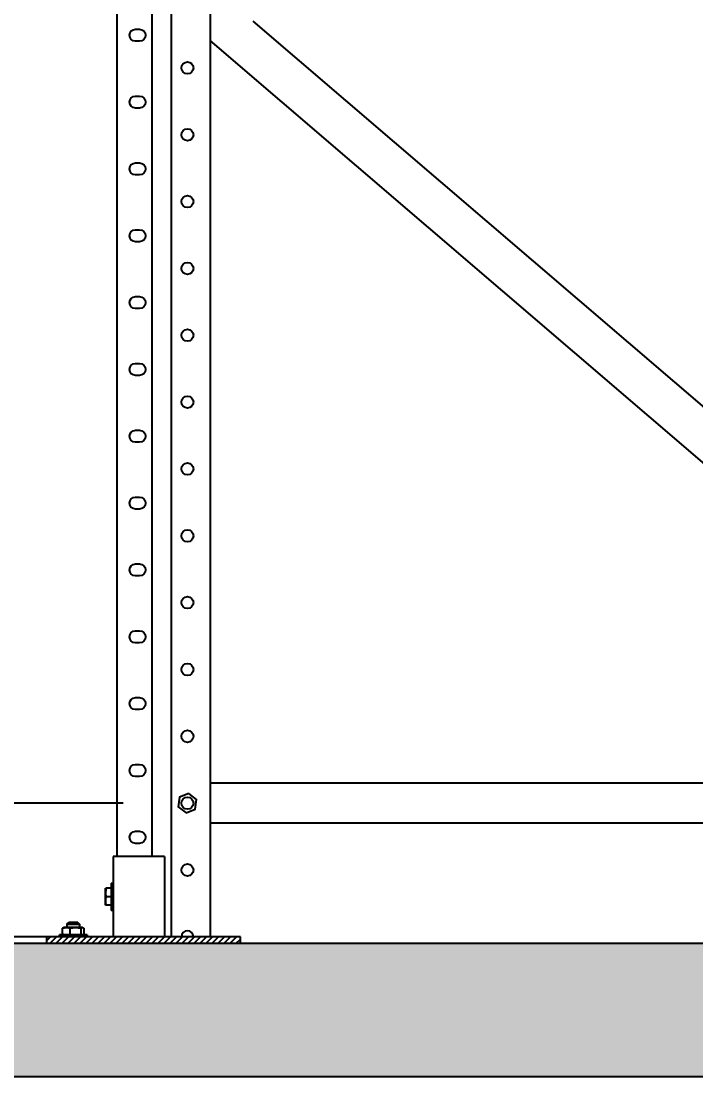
# Model space of a CAD drawing. Header units: millimetres. Extents: x 2596 to 53213, y 1175 to 12446.
# Drawn here: x 29982 to 30487, y 1652 to 2441 of the extents above; entities that cross this region are included whole.
import ezdxf

# ---------------------------------------------------------------- set-up
doc = ezdxf.new("R2010")
doc.units = ezdxf.units.MM
doc.linetypes.add('LIN0', pattern=[0])
doc.layers.add('MONTANTE', color=170, linetype='LIN0', lineweight=25)
doc.styles.add('DIM', font='dim.shx')
doc.dimstyles.new('200 - Planta Baixal', dxfattribs={"dimscale": 1.2, "dimtxt": 200, "dimasz": 50, "dimexe": 1.25, "dimexo": 40, "dimgap": 20, "dimtad": 1, "dimdec": 0, "dimzin": 9, "dimdsep": 46, "dimtxsty": 'DIM', "dimblk": 'OBLIQUE', "dimcen": 2.5, "dimclrd": 256, "dimclre": 256, "dimclrt": 256, "dimadec": 0, "dimazin": 0, "dimtfac": 1, "dimtdec": 0, "dimtmove": 0, "dimatfit": 0, "dimldrblk": 'OBLIQUE', "dimfxl": 0.04, "dimtolj": 1, "dimtzin": 1, "dimarcsym": 0})

# ---------------------------------------------------------------- blocks, each defined once
blk = doc.blocks.new('*U10')
h = blk.add_hatch()
h.set_pattern_fill('AR-CONC', color=256, scale=0.5)
h.set_pattern_definition([(50, (12419.49, 0), (91.09233, -7.96954), [9.525, -104.775]), (355, (12419.49, 0), (-17.6217, 95.52842), [7.62, -83.8203]), (100.45144, (12427.08, -0.66), (73.47062, 87.55888), [8.095, -89.04512]), (46.1842, (12419.49, 25.4), (135.53952, -21.02116), [14.2875, -157.1625]), (96.63556, (12430.79, 23.65), (118.70207, 123.71306), [12.1425, -133.5678]), (351.18415, (12419.49, 25.4), (118.70207, 123.71306), [11.43, -125.72987]), (21, (12432.19, 19.05), (75.8072, -51.1326), [9.525, -104.775]), (326, (12432.19, 19.05), (30.90101, 92.09398), [7.62, -83.82]), (71.45144, (12438.51, 14.79), (106.7082, 40.96138), [8.095, -89.04497]), (37.5, (12419.49, 0), (1.544302, 42.27752), [0, -82.804, 0, -85.09, 0, -84.1375]), (7.5, (12419.49, 0), (33.40983, 50.09029), [0, -48.514, 0, -80.899, 0, -32.0675]), (327.5, (12391.17, 0), (67.795298, -2.864372), [0, -31.75, 0, -99.06, 0, -131.445]), (317.5, (12378.47, 0), (74.06459, 12.71325), [0, -41.275, 0, -65.786, 0, -93.345])])
h.paths.add_polyline_path([(0, 100), (0, 85.43), (50, 60.43), (-50, 39.57), (0, 14.57), (0, 0), (50516.88, 0), (50516.88, 14.57), (50466.88, 39.57), (50566.88, 60.43), (50516.88, 85.43), (50516.88, 100)])
blk.add_lwpolyline([(0, 14.57), (-50, 39.57), (50, 60.43), (0, 85.43), (0, 100), (50516.88, 100), (50516.88, 85.43), (50566.88, 60.43), (50466.88, 39.57), (50516.88, 14.57), (50516.88, 0), (0, 0)], close=True)
blk = doc.blocks.new('_Oblique')
at = {"color": 0, "linetype": 'ByBlock', "lineweight": -2}
blk.add_line((-0.5, -0.5), (0.5, 0.5), dxfattribs=at)
blk = doc.blocks.new('*D40')
at = {"lineweight": -2, "transparency": 16777216}
for p, q in [((30005.8, 10556.31), (28770.15, 10556.31)), ((28771.65, 1756.31), (28771.65, 10556.31)), ((30003.15, 1756.31), (28770.15, 1756.31))]:
    blk.add_line(p, q, dxfattribs=at)
at = {"layer": 'Defpoints', "color": 0, "transparency": 16777216}
for p in [(28771.65, 10556.31), (30053.8, 10556.31), (30051.15, 1756.31)]:
    blk.add_point(p, dxfattribs=at)
at = {"lineweight": -2, "transparency": 16777216, "xscale": 60, "yscale": 60, "zscale": 60}
for p, rotation in [((28771.65, 10556.31), 90), ((28771.65, 1756.31), 270)]:
    blk.add_blockref('_Oblique', p, dxfattribs=dict(at, rotation=rotation))
at = {"transparency": 16777216, "insert": (28627.65, 6156.31), "char_height": 240, "attachment_point": 5, "rotation": 90, "style": 'DIM'}
blk.add_mtext('\\A1;B', dxfattribs=at)
blk = doc.blocks.new('*U5')
at = {"layer": 'MONTANTE'}
h = blk.add_hatch(dxfattribs=at)
h.set_pattern_fill('ANSI31', color=256, angle=180)
h.set_pattern_definition([(45, (-29057.845, 38711.156), (-2.24506403, 2.24506403), [])])
h.paths.add_polyline_path([(-925.3, 4.75), (-780.3, 4.75), (-780.3, 0), (-925.3, 0)])
for p, q in [((-872.65, 8804.75), (-872.65, 64.75)), ((-846.46, 8804.75), (-846.46, 64.75)), ((-832.15, 8804.75), (-832.15, 4.75)), ((-802.9, 8804.75), (-802.9, 4.75)), ((-122.4, 134.21), (-770.61, 689.75)), ((-154.69, 119.75), (-802.9, 675.29)), ((-122.4, 119.75), (-802.9, 119.75)), ((-122.4, 89.75), (-802.9, 89.75)), ((-875.3, 64.75), (-875.3, 4.75)), ((-836.95, 64.75), (-875.3, 64.75)), ((-836.95, 64.75), (-836.95, 4.75)), ((-880.7, 41.1), (-881.27, 37.92)), ((-881.27, 28.4), (-881.27, 41.1)), ((-876.89, 41.1), (-880.7, 41.1)), ((-876.89, 45), (-875.3, 45)), ((-876.89, 45), (-876.89, 24.5)), ((-876.89, 34.75), (-880.7, 34.75)), ((-880.7, 28.4), (-881.27, 28.4)), ((-876.89, 28.4), (-880.7, 28.4)), ((-875.3, 24.5), (-876.89, 24.5)), ((-913.29, 11.35), (-910.41, 11.86)), ((-912.18, 11.86), (-913.29, 11.35)), ((-913.29, 6.79), (-913.29, 11.35)), ((-898.42, 11.86), (-912.18, 11.86)), ((-910.41, 11.86), (-907.53, 11.35)), ((-910.06, 14.26), (-908.65, 15.37)), ((-910.06, 14.26), (-900.54, 14.26)), ((-910.06, 14.26), (-910.06, 11.86)), ((-901.95, 15.37), (-908.65, 15.37)), ((-907.53, 11.35), (-903.54, 11.86)), ((-907.53, 6.79), (-907.53, 11.35)), ((-903.54, 11.86), (-899.54, 11.35)), ((-901.95, 15.37), (-900.54, 14.26)), ((-900.54, 14.26), (-900.54, 11.86)), ((-899.54, 11.35), (-898.42, 11.86)), ((-899.54, 11.35), (-899.54, 6.79)), ((-898.42, 11.86), (-897.31, 11.35)), ((-897.31, 11.35), (-897.31, 6.79)), ((-925.3, 4.75), (-925.3, 0)), ((-925.3, 4.75), (-925.3, 0)), ((-925.3, 4.75), (-925.3, 0)), ((-925.3, 4.75), (-925.3, 0)), ((-925.3, 4.75), (-925.3, 0)), ((-925.3, 4.75), (-925.3, 0)), ((-925.3, 4.75), (-925.3, 0)), ((-925.3, 4.75), (-925.3, 0)), ((-925.3, 4.75), (-925.3, 0)), ((-925.3, 4.75), (-925.3, 0)), ((-925.3, 4.75), (-925.3, 0)), ((-925.3, 4.75), (-925.3, 0)), ((-925.3, 4.75), (-925.3, 0)), ((-925.3, 4.75), (-925.3, 0)), ((-925.3, 4.75), (-925.3, 0)), ((-925.3, 4.75), (-925.3, 0)), ((-925.3, 4.75), (-925.3, 0)), ((-925.3, 4.75), (-925.3, 0)), ((-925.3, 4.75), (-925.3, 0)), ((-925.3, 4.75), (-925.3, 0)), ((-925.3, 4.75), (-925.3, 0)), ((-925.3, 4.75), (-925.3, 0)), ((-925.3, 4.75), (-925.3, 0)), ((-925.3, 4.75), (-925.3, 0)), ((-925.3, 4.75), (-925.3, 0)), ((-925.3, 4.75), (-925.3, 0)), ((-925.3, 4.75), (-925.3, 0)), ((-925.3, 4.75), (-925.3, 0)), ((-925.3, 4.75), (-925.3, 0)), ((-925.3, 4.75), (-925.3, 0)), ((-925.3, 4.75), (-925.3, 0)), ((-925.3, 4.75), (-925.3, 0)), ((-925.3, 4.75), (-925.3, 0)), ((-925.3, 4.75), (-925.3, 0)), ((-925.3, 4.75), (-925.3, 0)), ((-925.3, 4.75), (-925.3, 0)), ((-925.3, 4.75), (-925.3, 0)), ((-925.3, 4.75), (-925.3, 0)), ((-925.3, 4.75), (-925.3, 0)), ((-925.3, 4.75), (-925.3, 0)), ((-925.3, 4.75), (-925.3, 0)), ((-925.3, 4.75), (-925.3, 0)), ((-925.3, 4.75), (-925.3, 0)), ((-925.3, 4.75), (-925.3, 0)), ((-925.3, 4.75), (-925.3, 0)), ((-925.3, 4.75), (-925.3, 0)), ((-925.3, 4.75), (-925.3, 0)), ((-925.3, 4.75), (-925.3, 0)), ((-925.3, 4.75), (-925.3, 0)), ((-925.3, 4.75), (-925.3, 0)), ((-925.3, 4.75), (-925.3, 0)), ((-925.3, 4.75), (-925.3, 0)), ((-925.3, 4.75), (-925.3, 0)), ((-925.3, 4.75), (-925.3, 0)), ((-925.3, 4.75), (-925.3, 0)), ((-925.3, 4.75), (-925.3, 0)), ((-925.3, 4.75), (-925.3, 0)), ((-925.3, 4.75), (-925.3, 0)), ((-925.3, 4.75), (-925.3, 0)), ((-925.3, 4.75), (-925.3, 0)), ((-925.3, 4.75), (-925.3, 0)), ((-925.3, 4.75), (-925.3, 0)), ((-925.3, 4.75), (-925.3, 0)), ((-925.3, 4.75), (-925.3, 0)), ((-925.3, 4.75), (-925.3, 0)), ((-925.3, 4.75), (-925.3, 0)), ((-925.3, 4.75), (-925.3, 0)), ((-925.3, 4.75), (-925.3, 0)), ((-925.3, 4.75), (-925.3, 0)), ((-925.3, 4.75), (-925.3, 0)), ((-925.3, 4.75), (-925.3, 0)), ((-925.3, 4.75), (-925.3, 0)), ((-925.3, 4.75), (-925.3, 0)), ((-925.3, 4.75), (-925.3, 0)), ((-925.3, 4.75), (-925.3, 0)), ((-925.3, 4.75), (-925.3, 0)), ((-925.3, 4.75), (-925.3, 0)), ((-925.3, 4.75), (-925.3, 0)), ((-925.3, 4.75), (-925.3, 0)), ((-925.3, 4.75), (-925.3, 0)), ((-925.3, 4.75), (-925.3, 0)), ((-925.3, 4.75), (-925.3, 0)), ((-925.3, 4.75), (-925.3, 0)), ((-925.3, 4.75), (-925.3, 0)), ((-925.3, 4.75), (-925.3, 0)), ((-925.3, 4.75), (-925.3, 0)), ((-925.3, 4.75), (-925.3, 0)), ((-925.3, 4.75), (-925.3, 0)), ((-925.3, 4.75), (-925.3, 0)), ((-925.3, 4.75), (-925.3, 0)), ((-925.3, 4.75), (-925.3, 0)), ((-925.3, 4.75), (-925.3, 0)), ((-925.3, 4.75), (-925.3, 0)), ((-925.3, 4.75), (-925.3, 0)), ((-925.3, 4.75), (-925.3, 0)), ((-925.3, 4.75), (-925.3, 0)), ((-925.3, 4.75), (-925.3, 0)), ((-925.3, 4.75), (-925.3, 0)), ((-925.3, 4.75), (-925.3, 0)), ((-925.3, 4.75), (-925.3, 0)), ((-925.3, 4.75), (-925.3, 0)), ((-925.3, 4.75), (-925.3, 0)), ((-925.3, 4.75), (-925.3, 0)), ((-925.3, 4.75), (-925.3, 0)), ((-925.3, 4.75), (-925.3, 0)), ((-925.3, 4.75), (-925.3, 0)), ((-925.3, 4.75), (-925.3, 0)), ((-925.3, 4.75), (-925.3, 0)), ((-925.3, 4.75), (-925.3, 0)), ((-925.3, 4.75), (-925.3, 0)), ((-925.3, 4.75), (-925.3, 0)), ((-925.3, 4.75), (-925.3, 0)), ((-925.3, 4.75), (-925.3, 0)), ((-925.3, 4.75), (-925.3, 0)), ((-925.3, 4.75), (-925.3, 0)), ((-925.3, 4.75), (-925.3, 0)), ((-925.3, 4.75), (-925.3, 0)), ((-925.3, 4.75), (-925.3, 0)), ((-925.3, 4.75), (-925.3, 0)), ((-925.3, 4.75), (-925.3, 0)), ((-925.3, 4.75), (-925.3, 0)), ((-925.3, 4.75), (-925.3, 0)), ((-925.3, 4.75), (-925.3, 0)), ((-925.3, 4.75), (-925.3, 0)), ((-925.3, 4.75), (-925.3, 0)), ((-925.3, 4.75), (-925.3, 0)), ((-925.3, 4.75), (-925.3, 0)), ((-925.3, 4.75), (-925.3, 0)), ((-925.3, 4.75), (-925.3, 0)), ((-925.3, 4.75), (-925.3, 0)), ((-925.3, 4.75), (-925.3, 0)), ((-925.3, 4.75), (-925.3, 0)), ((-925.3, 4.75), (-925.3, 0)), ((-925.3, 4.75), (-925.3, 0)), ((-925.3, 4.75), (-925.3, 0)), ((-925.3, 4.75), (-925.3, 0)), ((-925.3, 4.75), (-925.3, 0)), ((-925.3, 4.75), (-925.3, 0)), ((-925.3, 4.75), (-925.3, 0)), ((-925.3, 4.75), (-925.3, 0)), ((-925.3, 4.75), (-925.3, 0)), ((-925.3, 4.75), (-925.3, 0)), ((-925.3, 4.75), (-925.3, 0)), ((-925.3, 4.75), (-925.3, 0)), ((-925.3, 4.75), (-925.3, 0)), ((-925.3, 4.75), (-925.3, 0)), ((-925.3, 4.75), (-925.3, 0)), ((-925.3, 4.75), (-925.3, 0)), ((-925.3, 4.75), (-925.3, 0)), ((-925.3, 4.75), (-925.3, 0)), ((-925.3, 4.75), (-925.3, 0)), ((-925.3, 4.75), (-925.3, 0)), ((-925.3, 4.75), (-925.3, 0)), ((-925.3, 4.75), (-925.3, 0)), ((-925.3, 4.75), (-925.3, 0)), ((-925.3, 4.75), (-925.3, 0)), ((-925.3, 4.75), (-925.3, 0)), ((-925.3, 4.75), (-925.3, 0)), ((-925.3, 4.75), (-925.3, 0)), ((-925.3, 4.75), (-925.3, 0)), ((-925.3, 4.75), (-925.3, 0)), ((-925.3, 4.75), (-925.3, 0)), ((-925.3, 4.75), (-925.3, 0)), ((-925.3, 4.75), (-925.3, 0)), ((-925.3, 4.75), (-925.3, 0)), ((-925.3, 4.75), (-925.3, 0)), ((-925.3, 4.75), (-925.3, 0)), ((-925.3, 4.75), (-925.3, 0)), ((-925.3, 4.75), (-925.3, 0)), ((-925.3, 4.75), (-925.3, 0)), ((-925.3, 4.75), (-925.3, 0)), ((-925.3, 4.75), (-925.3, 0)), ((-925.3, 4.75), (-925.3, 0)), ((-925.3, 4.75), (-925.3, 0)), ((-925.3, 4.75), (-925.3, 0)), ((-925.3, 4.75), (-925.3, 0)), ((-925.3, 4.75), (-925.3, 0)), ((-925.3, 4.75), (-925.3, 0)), ((-925.3, 4.75), (-925.3, 0)), ((-925.3, 4.75), (-925.3, 0)), ((-925.3, 4.75), (-925.3, 0)), ((-925.3, 4.75), (-925.3, 0)), ((-925.3, 4.75), (-925.3, 0)), ((-925.3, 4.75), (-925.3, 0)), ((-925.3, 4.75), (-925.3, 0)), ((-925.3, 4.75), (-925.3, 0)), ((-925.3, 4.75), (-925.3, 0)), ((-925.3, 4.75), (-925.3, 0)), ((-925.3, 4.75), (-925.3, 0)), ((-925.3, 4.75), (-925.3, 0)), ((-925.3, 4.75), (-925.3, 0)), ((-925.3, 4.75), (-925.3, 0)), ((-925.3, 4.75), (-925.3, 0)), ((-925.3, 4.75), (-925.3, 0)), ((-925.3, 4.75), (-925.3, 0)), ((-925.3, 4.75), (-925.3, 0)), ((-925.3, 4.75), (-925.3, 0)), ((-925.3, 4.75), (-925.3, 0)), ((-925.3, 4.75), (-925.3, 0)), ((-925.3, 4.75), (-925.3, 0)), ((-925.3, 4.75), (-925.3, 0)), ((-925.3, 4.75), (-925.3, 0)), ((-925.3, 4.75), (-925.3, 0)), ((-925.3, 4.75), (-925.3, 0)), ((-925.3, 4.75), (-925.3, 0)), ((-925.3, 4.75), (-925.3, 0)), ((-925.3, 4.75), (-925.3, 0)), ((-925.3, 4.75), (-925.3, 0)), ((-925.3, 4.75), (-925.3, 0)), ((-925.3, 4.75), (-925.3, 0)), ((-925.3, 4.75), (-925.3, 0)), ((-925.3, 4.75), (-925.3, 0)), ((-925.3, 4.75), (-925.3, 0)), ((-925.3, 4.75), (-925.3, 0)), ((-925.3, 4.75), (-925.3, 0)), ((-925.3, 4.75), (-925.3, 0)), ((-925.3, 4.75), (-925.3, 0)), ((-925.3, 4.75), (-925.3, 0)), ((-925.3, 4.75), (-925.3, 0)), ((-925.3, 4.75), (-925.3, 0)), ((-925.3, 4.75), (-925.3, 0)), ((-925.3, 4.75), (-925.3, 0)), ((-925.3, 4.75), (-925.3, 0)), ((-925.3, 4.75), (-925.3, 0)), ((-925.3, 4.75), (-925.3, 0)), ((-925.3, 4.75), (-925.3, 0)), ((-925.3, 4.75), (-925.3, 0)), ((-925.3, 4.75), (-925.3, 0)), ((-925.3, 4.75), (-925.3, 0)), ((-925.3, 4.75), (-925.3, 0)), ((-925.3, 4.75), (-925.3, 0)), ((-925.3, 4.75), (-925.3, 0)), ((-925.3, 4.75), (-925.3, 0)), ((-925.3, 4.75), (-925.3, 0)), ((-925.3, 4.75), (-925.3, 0)), ((-925.3, 4.75), (-925.3, 0)), ((-925.3, 4.75), (-925.3, 0)), ((-925.3, 4.75), (-925.3, 0)), ((-925.3, 4.75), (-925.3, 0)), ((-925.3, 4.75), (-925.3, 0)), ((-925.3, 4.75), (-925.3, 0)), ((-925.3, 4.75), (-925.3, 0)), ((-925.3, 4.75), (-925.3, 0)), ((-925.3, 4.75), (-925.3, 0)), ((-925.3, 4.75), (-925.3, 0)), ((-925.3, 4.75), (-925.3, 0)), ((-925.3, 4.75), (-925.3, 0)), ((-925.3, 4.75), (-925.3, 0)), ((-925.3, 4.75), (-925.3, 0)), ((-925.3, 4.75), (-925.3, 0)), ((-925.3, 4.75), (-925.3, 0)), ((-925.3, 4.75), (-925.3, 0)), ((-925.3, 4.75), (-925.3, 0)), ((-925.3, 4.75), (-925.3, 0)), ((-925.3, 4.75), (-925.3, 0)), ((-925.3, 4.75), (-925.3, 0)), ((-925.3, 4.75), (-925.3, 0)), ((-925.3, 4.75), (-925.3, 0)), ((-925.3, 4.75), (-925.3, 0)), ((-925.3, 4.75), (-925.3, 0)), ((-925.3, 4.75), (-925.3, 0)), ((-925.3, 4.75), (-925.3, 0)), ((-925.3, 4.75), (-925.3, 0)), ((-925.3, 4.75), (-925.3, 0)), ((-925.3, 4.75), (-925.3, 0)), ((-925.3, 4.75), (-925.3, 0)), ((-925.3, 4.75), (-925.3, 0)), ((-925.3, 4.75), (-925.3, 0)), ((-925.3, 4.75), (-925.3, 0)), ((-925.3, 4.75), (-925.3, 0)), ((-925.3, 4.75), (-925.3, 0)), ((-925.3, 4.75), (-925.3, 0)), ((-925.3, 4.75), (-925.3, 0)), ((-925.3, 4.75), (-925.3, 0)), ((-925.3, 4.75), (-925.3, 0)), ((-925.3, 4.75), (-925.3, 0)), ((-925.3, 4.75), (-925.3, 0)), ((-925.3, 4.75), (-925.3, 0)), ((-925.3, 4.75), (-925.3, 0)), ((-925.3, 4.75), (-925.3, 0)), ((-925.3, 4.75), (-925.3, 0)), ((-925.3, 4.75), (-925.3, 0)), ((-925.3, 4.75), (-925.3, 0)), ((-925.3, 4.75), (-925.3, 0)), ((-925.3, 4.75), (-925.3, 0)), ((-925.3, 4.75), (-925.3, 0)), ((-925.3, 4.75), (-925.3, 0)), ((-925.3, 4.75), (-925.3, 0)), ((-925.3, 4.75), (-925.3, 0)), ((-925.3, 4.75), (-925.3, 0)), ((-925.3, 4.75), (-925.3, 0)), ((-925.3, 4.75), (-925.3, 0)), ((-925.3, 4.75), (-925.3, 0)), ((-925.3, 4.75), (-925.3, 0)), ((-925.3, 4.75), (-925.3, 0)), ((-925.3, 4.75), (-925.3, 0)), ((-925.3, 4.75), (-925.3, 0)), ((-925.3, 4.75), (-925.3, 0)), ((-925.3, 4.75), (-925.3, 0)), ((-925.3, 4.75), (-925.3, 0)), ((-925.3, 4.75), (-925.3, 0)), ((-925.3, 4.75), (-925.3, 0)), ((-925.3, 4.75), (-925.3, 0)), ((-925.3, 4.75), (-925.3, 0)), ((-925.3, 4.75), (-925.3, 0)), ((-925.3, 4.75), (-925.3, 0)), ((-925.3, 4.75), (-925.3, 0)), ((-925.3, 4.75), (-925.3, 0)), ((-925.3, 4.75), (-925.3, 0)), ((-925.3, 4.75), (-925.3, 0)), ((-925.3, 4.75), (-925.3, 0)), ((-925.3, 4.75), (-925.3, 0)), ((-925.3, 4.75), (-925.3, 0)), ((-925.3, 4.75), (-925.3, 0)), ((-925.3, 4.75), (-925.3, 0)), ((-925.3, 4.75), (-925.3, 0)), ((-925.3, 4.75), (-925.3, 0)), ((-925.3, 4.75), (-925.3, 0)), ((-925.3, 4.75), (-925.3, 0)), ((-925.3, 4.75), (-925.3, 0)), ((-925.3, 4.75), (-925.3, 0)), ((-925.3, 4.75), (-925.3, 0)), ((-925.3, 4.75), (-925.3, 0)), ((-925.3, 4.75), (-925.3, 0)), ((-780.3, 4.75), (-925.3, 4.75)), ((-925.3, 4.75), (-925.3, 0)), ((-925.3, 0), (-780.3, 0)), ((-915.65, 4.75), (-915.65, 6.27)), ((-894.95, 6.27), (-915.65, 6.27)), ((-912.44, 6.27), (-913.29, 6.79)), ((-913.29, 6.79), (-910.41, 6.27)), ((-910.41, 6.27), (-907.53, 6.79)), ((-907.53, 6.79), (-903.54, 6.27)), ((-903.54, 6.27), (-899.54, 6.79)), ((-899.54, 6.79), (-898.42, 6.27)), ((-897.31, 6.79), (-898.16, 6.27)), ((-894.95, 6.27), (-894.95, 4.75)), ((-780.3, 0), (-780.3, 4.75)), ((-780.3, 0), (-780.3, 4.75)), ((-780.3, 0), (-780.3, 4.75)), ((-780.3, 0), (-780.3, 4.75)), ((-780.3, 0), (-780.3, 4.75)), ((-780.3, 0), (-780.3, 4.75)), ((-780.3, 0), (-780.3, 4.75)), ((-780.3, 0), (-780.3, 4.75)), ((-780.3, 0), (-780.3, 4.75)), ((-780.3, 0), (-780.3, 4.75)), ((-780.3, 0), (-780.3, 4.75)), ((-780.3, 0), (-780.3, 4.75)), ((-780.3, 0), (-780.3, 4.75)), ((-780.3, 0), (-780.3, 4.75)), ((-780.3, 0), (-780.3, 4.75)), ((-780.3, 0), (-780.3, 4.75)), ((-780.3, 0), (-780.3, 4.75)), ((-780.3, 0), (-780.3, 4.75)), ((-780.3, 0), (-780.3, 4.75)), ((-780.3, 0), (-780.3, 4.75)), ((-780.3, 0), (-780.3, 4.75)), ((-780.3, 0), (-780.3, 4.75)), ((-780.3, 0), (-780.3, 4.75)), ((-780.3, 0), (-780.3, 4.75)), ((-780.3, 0), (-780.3, 4.75)), ((-780.3, 0), (-780.3, 4.75)), ((-780.3, 0), (-780.3, 4.75)), ((-780.3, 0), (-780.3, 4.75)), ((-780.3, 0), (-780.3, 4.75)), ((-780.3, 0), (-780.3, 4.75)), ((-780.3, 0), (-780.3, 4.75)), ((-780.3, 0), (-780.3, 4.75)), ((-780.3, 0), (-780.3, 4.75)), ((-780.3, 0), (-780.3, 4.75)), ((-780.3, 0), (-780.3, 4.75)), ((-780.3, 0), (-780.3, 4.75)), ((-780.3, 0), (-780.3, 4.75)), ((-780.3, 0), (-780.3, 4.75)), ((-780.3, 0), (-780.3, 4.75)), ((-780.3, 0), (-780.3, 4.75)), ((-780.3, 0), (-780.3, 4.75)), ((-780.3, 0), (-780.3, 4.75)), ((-780.3, 0), (-780.3, 4.75)), ((-780.3, 0), (-780.3, 4.75)), ((-780.3, 0), (-780.3, 4.75)), ((-780.3, 0), (-780.3, 4.75)), ((-780.3, 0), (-780.3, 4.75)), ((-780.3, 0), (-780.3, 4.75)), ((-780.3, 0), (-780.3, 4.75)), ((-780.3, 0), (-780.3, 4.75)), ((-780.3, 0), (-780.3, 4.75)), ((-780.3, 0), (-780.3, 4.75)), ((-780.3, 0), (-780.3, 4.75)), ((-780.3, 0), (-780.3, 4.75)), ((-780.3, 0), (-780.3, 4.75)), ((-780.3, 0), (-780.3, 4.75)), ((-780.3, 0), (-780.3, 4.75)), ((-780.3, 0), (-780.3, 4.75)), ((-780.3, 0), (-780.3, 4.75)), ((-780.3, 0), (-780.3, 4.75)), ((-780.3, 0), (-780.3, 4.75)), ((-780.3, 0), (-780.3, 4.75)), ((-780.3, 0), (-780.3, 4.75)), ((-780.3, 0), (-780.3, 4.75)), ((-780.3, 0), (-780.3, 4.75)), ((-780.3, 0), (-780.3, 4.75)), ((-780.3, 0), (-780.3, 4.75)), ((-780.3, 0), (-780.3, 4.75)), ((-780.3, 0), (-780.3, 4.75)), ((-780.3, 0), (-780.3, 4.75)), ((-780.3, 0), (-780.3, 4.75)), ((-780.3, 0), (-780.3, 4.75)), ((-780.3, 0), (-780.3, 4.75)), ((-780.3, 0), (-780.3, 4.75)), ((-780.3, 0), (-780.3, 4.75)), ((-780.3, 0), (-780.3, 4.75)), ((-780.3, 0), (-780.3, 4.75)), ((-780.3, 0), (-780.3, 4.75)), ((-780.3, 0), (-780.3, 4.75)), ((-780.3, 0), (-780.3, 4.75)), ((-780.3, 0), (-780.3, 4.75)), ((-780.3, 0), (-780.3, 4.75)), ((-780.3, 0), (-780.3, 4.75)), ((-780.3, 0), (-780.3, 4.75)), ((-780.3, 0), (-780.3, 4.75)), ((-780.3, 0), (-780.3, 4.75)), ((-780.3, 0), (-780.3, 4.75)), ((-780.3, 0), (-780.3, 4.75)), ((-780.3, 0), (-780.3, 4.75)), ((-780.3, 0), (-780.3, 4.75)), ((-780.3, 0), (-780.3, 4.75)), ((-780.3, 0), (-780.3, 4.75)), ((-780.3, 0), (-780.3, 4.75)), ((-780.3, 0), (-780.3, 4.75)), ((-780.3, 0), (-780.3, 4.75)), ((-780.3, 0), (-780.3, 4.75)), ((-780.3, 0), (-780.3, 4.75)), ((-780.3, 0), (-780.3, 4.75)), ((-780.3, 0), (-780.3, 4.75)), ((-780.3, 0), (-780.3, 4.75)), ((-780.3, 0), (-780.3, 4.75)), ((-780.3, 0), (-780.3, 4.75)), ((-780.3, 0), (-780.3, 4.75)), ((-780.3, 0), (-780.3, 4.75)), ((-780.3, 0), (-780.3, 4.75)), ((-780.3, 0), (-780.3, 4.75)), ((-780.3, 0), (-780.3, 4.75)), ((-780.3, 0), (-780.3, 4.75)), ((-780.3, 0), (-780.3, 4.75)), ((-780.3, 0), (-780.3, 4.75)), ((-780.3, 0), (-780.3, 4.75)), ((-780.3, 0), (-780.3, 4.75)), ((-780.3, 0), (-780.3, 4.75)), ((-780.3, 0), (-780.3, 4.75)), ((-780.3, 0), (-780.3, 4.75)), ((-780.3, 0), (-780.3, 4.75)), ((-780.3, 0), (-780.3, 4.75)), ((-780.3, 0), (-780.3, 4.75)), ((-780.3, 0), (-780.3, 4.75)), ((-780.3, 0), (-780.3, 4.75)), ((-780.3, 0), (-780.3, 4.75)), ((-780.3, 0), (-780.3, 4.75)), ((-780.3, 0), (-780.3, 4.75)), ((-780.3, 0), (-780.3, 4.75)), ((-780.3, 0), (-780.3, 4.75)), ((-780.3, 0), (-780.3, 4.75)), ((-780.3, 0), (-780.3, 4.75)), ((-780.3, 0), (-780.3, 4.75)), ((-780.3, 0), (-780.3, 4.75)), ((-780.3, 0), (-780.3, 4.75)), ((-780.3, 0), (-780.3, 4.75)), ((-780.3, 0), (-780.3, 4.75)), ((-780.3, 0), (-780.3, 4.75)), ((-780.3, 0), (-780.3, 4.75)), ((-780.3, 0), (-780.3, 4.75)), ((-780.3, 0), (-780.3, 4.75)), ((-780.3, 0), (-780.3, 4.75)), ((-780.3, 0), (-780.3, 4.75)), ((-780.3, 0), (-780.3, 4.75)), ((-780.3, 0), (-780.3, 4.75)), ((-780.3, 0), (-780.3, 4.75)), ((-780.3, 0), (-780.3, 4.75)), ((-780.3, 0), (-780.3, 4.75)), ((-780.3, 0), (-780.3, 4.75)), ((-780.3, 0), (-780.3, 4.75)), ((-780.3, 0), (-780.3, 4.75)), ((-780.3, 0), (-780.3, 4.75)), ((-780.3, 0), (-780.3, 4.75)), ((-780.3, 0), (-780.3, 4.75)), ((-780.3, 0), (-780.3, 4.75)), ((-780.3, 0), (-780.3, 4.75)), ((-780.3, 0), (-780.3, 4.75)), ((-780.3, 0), (-780.3, 4.75)), ((-780.3, 0), (-780.3, 4.75)), ((-780.3, 0), (-780.3, 4.75)), ((-780.3, 0), (-780.3, 4.75)), ((-780.3, 0), (-780.3, 4.75)), ((-780.3, 0), (-780.3, 4.75)), ((-780.3, 0), (-780.3, 4.75)), ((-780.3, 0), (-780.3, 4.75)), ((-780.3, 0), (-780.3, 4.75)), ((-780.3, 0), (-780.3, 4.75)), ((-780.3, 0), (-780.3, 4.75)), ((-780.3, 0), (-780.3, 4.75)), ((-780.3, 0), (-780.3, 4.75)), ((-780.3, 0), (-780.3, 4.75)), ((-780.3, 0), (-780.3, 4.75)), ((-780.3, 0), (-780.3, 4.75)), ((-780.3, 0), (-780.3, 4.75)), ((-780.3, 0), (-780.3, 4.75)), ((-780.3, 0), (-780.3, 4.75)), ((-780.3, 0), (-780.3, 4.75)), ((-780.3, 0), (-780.3, 4.75)), ((-780.3, 0), (-780.3, 4.75)), ((-780.3, 0), (-780.3, 4.75)), ((-780.3, 0), (-780.3, 4.75)), ((-780.3, 0), (-780.3, 4.75)), ((-780.3, 0), (-780.3, 4.75)), ((-780.3, 0), (-780.3, 4.75)), ((-780.3, 0), (-780.3, 4.75)), ((-780.3, 0), (-780.3, 4.75)), ((-780.3, 0), (-780.3, 4.75)), ((-780.3, 0), (-780.3, 4.75)), ((-780.3, 0), (-780.3, 4.75)), ((-780.3, 0), (-780.3, 4.75)), ((-780.3, 0), (-780.3, 4.75)), ((-780.3, 0), (-780.3, 4.75)), ((-780.3, 0), (-780.3, 4.75)), ((-780.3, 0), (-780.3, 4.75)), ((-780.3, 0), (-780.3, 4.75)), ((-780.3, 0), (-780.3, 4.75)), ((-780.3, 0), (-780.3, 4.75)), ((-780.3, 0), (-780.3, 4.75)), ((-780.3, 0), (-780.3, 4.75)), ((-780.3, 0), (-780.3, 4.75)), ((-780.3, 0), (-780.3, 4.75)), ((-780.3, 0), (-780.3, 4.75)), ((-780.3, 0), (-780.3, 4.75)), ((-780.3, 0), (-780.3, 4.75)), ((-780.3, 0), (-780.3, 4.75)), ((-780.3, 0), (-780.3, 4.75)), ((-780.3, 0), (-780.3, 4.75)), ((-780.3, 0), (-780.3, 4.75)), ((-780.3, 0), (-780.3, 4.75)), ((-780.3, 0), (-780.3, 4.75)), ((-780.3, 0), (-780.3, 4.75)), ((-780.3, 0), (-780.3, 4.75)), ((-780.3, 0), (-780.3, 4.75)), ((-780.3, 0), (-780.3, 4.75)), ((-780.3, 0), (-780.3, 4.75)), ((-780.3, 0), (-780.3, 4.75)), ((-780.3, 0), (-780.3, 4.75)), ((-780.3, 0), (-780.3, 4.75)), ((-780.3, 0), (-780.3, 4.75)), ((-780.3, 0), (-780.3, 4.75)), ((-780.3, 0), (-780.3, 4.75)), ((-780.3, 0), (-780.3, 4.75)), ((-780.3, 0), (-780.3, 4.75)), ((-780.3, 0), (-780.3, 4.75)), ((-780.3, 0), (-780.3, 4.75)), ((-780.3, 0), (-780.3, 4.75)), ((-780.3, 0), (-780.3, 4.75)), ((-780.3, 0), (-780.3, 4.75)), ((-780.3, 0), (-780.3, 4.75)), ((-780.3, 0), (-780.3, 4.75)), ((-780.3, 0), (-780.3, 4.75)), ((-780.3, 0), (-780.3, 4.75)), ((-780.3, 0), (-780.3, 4.75)), ((-780.3, 0), (-780.3, 4.75)), ((-780.3, 0), (-780.3, 4.75)), ((-780.3, 0), (-780.3, 4.75)), ((-780.3, 0), (-780.3, 4.75)), ((-780.3, 0), (-780.3, 4.75)), ((-780.3, 0), (-780.3, 4.75)), ((-780.3, 0), (-780.3, 4.75)), ((-780.3, 0), (-780.3, 4.75)), ((-780.3, 0), (-780.3, 4.75)), ((-780.3, 0), (-780.3, 4.75)), ((-780.3, 0), (-780.3, 4.75)), ((-780.3, 0), (-780.3, 4.75)), ((-780.3, 0), (-780.3, 4.75)), ((-780.3, 0), (-780.3, 4.75)), ((-780.3, 0), (-780.3, 4.75)), ((-780.3, 0), (-780.3, 4.75)), ((-780.3, 0), (-780.3, 4.75)), ((-780.3, 0), (-780.3, 4.75)), ((-780.3, 0), (-780.3, 4.75)), ((-780.3, 0), (-780.3, 4.75)), ((-780.3, 0), (-780.3, 4.75)), ((-780.3, 0), (-780.3, 4.75)), ((-780.3, 0), (-780.3, 4.75)), ((-780.3, 0), (-780.3, 4.75)), ((-780.3, 0), (-780.3, 4.75)), ((-780.3, 0), (-780.3, 4.75)), ((-780.3, 0), (-780.3, 4.75)), ((-780.3, 0), (-780.3, 4.75)), ((-780.3, 0), (-780.3, 4.75)), ((-780.3, 0), (-780.3, 4.75)), ((-780.3, 0), (-780.3, 4.75)), ((-780.3, 0), (-780.3, 4.75)), ((-780.3, 0), (-780.3, 4.75)), ((-780.3, 0), (-780.3, 4.75)), ((-780.3, 0), (-780.3, 4.75)), ((-780.3, 0), (-780.3, 4.75)), ((-780.3, 0), (-780.3, 4.75)), ((-780.3, 0), (-780.3, 4.75)), ((-780.3, 0), (-780.3, 4.75)), ((-780.3, 0), (-780.3, 4.75)), ((-780.3, 0), (-780.3, 4.75)), ((-780.3, 0), (-780.3, 4.75)), ((-780.3, 0), (-780.3, 4.75)), ((-780.3, 0), (-780.3, 4.75)), ((-780.3, 0), (-780.3, 4.75)), ((-780.3, 0), (-780.3, 4.75)), ((-780.3, 0), (-780.3, 4.75)), ((-780.3, 0), (-780.3, 4.75)), ((-780.3, 0), (-780.3, 4.75)), ((-780.3, 0), (-780.3, 4.75)), ((-780.3, 0), (-780.3, 4.75)), ((-780.3, 0), (-780.3, 4.75)), ((-780.3, 0), (-780.3, 4.75)), ((-780.3, 0), (-780.3, 4.75)), ((-780.3, 0), (-780.3, 4.75)), ((-780.3, 0), (-780.3, 4.75)), ((-780.3, 0), (-780.3, 4.75)), ((-780.3, 0), (-780.3, 4.75)), ((-780.3, 0), (-780.3, 4.75)), ((-780.3, 0), (-780.3, 4.75)), ((-780.3, 0), (-780.3, 4.75)), ((-780.3, 0), (-780.3, 4.75)), ((-780.3, 0), (-780.3, 4.75)), ((-780.3, 0), (-780.3, 4.75)), ((-780.3, 0), (-780.3, 4.75)), ((-780.3, 0), (-780.3, 4.75)), ((-780.3, 0), (-780.3, 4.75)), ((-780.3, 0), (-780.3, 4.75)), ((-780.3, 0), (-780.3, 4.75)), ((-780.3, 0), (-780.3, 4.75)), ((-780.3, 0), (-780.3, 4.75)), ((-780.3, 0), (-780.3, 4.75)), ((-780.3, 0), (-780.3, 4.75)), ((-780.3, 0), (-780.3, 4.75)), ((-780.3, 0), (-780.3, 4.75)), ((-780.3, 0), (-780.3, 4.75)), ((-780.3, 0), (-780.3, 4.75)), ((-780.3, 0), (-780.3, 4.75)), ((-780.3, 0), (-780.3, 4.75)), ((-780.3, 0), (-780.3, 4.75)), ((-780.3, 0), (-780.3, 4.75)), ((-780.3, 0), (-780.3, 4.75)), ((-780.3, 0), (-780.3, 4.75)), ((-780.3, 0), (-780.3, 4.75)), ((-780.3, 0), (-780.3, 4.75)), ((-780.3, 0), (-780.3, 4.75)), ((-780.3, 0), (-780.3, 4.75)), ((-780.3, 0), (-780.3, 4.75)), ((-780.3, 0), (-780.3, 4.75)), ((-780.3, 0), (-780.3, 4.75)), ((-780.3, 0), (-780.3, 4.75)), ((-780.3, 0), (-780.3, 4.75)), ((-780.3, 0), (-780.3, 4.75)), ((-780.3, 0), (-780.3, 4.75)), ((-780.3, 0), (-780.3, 4.75)), ((-780.3, 0), (-780.3, 4.75)), ((-780.3, 0), (-780.3, 4.75))]:
    blk.add_line(p, q, dxfattribs=at)
for points in [[(-855.68, 674.7), (-858.68, 674.7, -1), (-858.68, 683.7), (-855.68, 683.7, -1)], [(-855.68, 624.7), (-858.68, 624.7, -1), (-858.68, 633.7), (-855.68, 633.7, -1)], [(-855.68, 574.7), (-858.68, 574.7, -1), (-858.68, 583.7), (-855.68, 583.7, -1)], [(-855.68, 524.7), (-858.68, 524.7, -1), (-858.68, 533.7), (-855.68, 533.7, -1)], [(-855.68, 474.7), (-858.68, 474.7, -1), (-858.68, 483.7), (-855.68, 483.7, -1)], [(-855.68, 424.7), (-858.68, 424.7, -1), (-858.68, 433.7), (-855.68, 433.7, -1)], [(-855.68, 374.7), (-858.68, 374.7, -1), (-858.68, 383.7), (-855.68, 383.7, -1)], [(-855.68, 324.7), (-858.68, 324.7, -1), (-858.68, 333.7), (-855.68, 333.7, -1)], [(-855.68, 274.7), (-858.68, 274.7, -1), (-858.68, 283.7), (-855.68, 283.7, -1)], [(-855.68, 224.7), (-858.68, 224.7, -1), (-858.68, 233.7), (-855.68, 233.7, -1)], [(-855.68, 174.7), (-858.68, 174.7, -1), (-858.68, 183.7), (-855.68, 183.7, -1)], [(-855.68, 124.7), (-858.68, 124.7, -1), (-858.68, 133.7), (-855.68, 133.7, -1)], [(-855.68, 74.7), (-858.68, 74.7, -1), (-858.68, 83.7), (-855.68, 83.7, -1)]]:
    blk.add_lwpolyline(points, format="xyb", close=True, dxfattribs=at)
blk.add_lwpolyline([(-818.92, 112.02), (-825.7, 109.23), (-826.68, 101.96), (-820.87, 97.48), (-814.09, 100.27), (-813.12, 107.54), (-818.92, 112.02)], dxfattribs=at)
for centre in [(-819.9, 654.75), (-819.9, 604.75), (-819.9, 554.75), (-819.9, 504.75), (-819.9, 454.75), (-819.9, 404.75), (-819.9, 354.75), (-819.9, 304.75), (-819.9, 254.75), (-819.9, 204.75), (-819.9, 154.75), (-819.9, 104.75), (-819.9, 54.75)]:
    blk.add_circle(centre, 4.5, dxfattribs=at)
blk.add_arc((-819.9, 4.75), 4.5, 0, 180, dxfattribs=at)
for points, knots in [([(-881.27, 41.1), (-881.27, 41.1), (-881.26, 41.1), (-880.97, 41.1), (-880.7, 41.1)], [0, 0, 0, 0, 0.0702136, 1, 1, 1, 1]), ([(-881.27, 37.92), (-881.27, 37.85), (-881.26, 36.78), (-880.97, 35.73), (-880.7, 34.75)], [0, 0, 0, 0, 0.070214, 1, 1, 1, 1]), ([(-880.7, 34.75), (-880.93, 33.95), (-881.24, 32.9), (-881.26, 31.82), (-881.27, 31.57)], [0, 0, 0, 0, 0.7681507, 1, 1, 1, 1]), ([(-881.27, 31.57), (-881.2, 30.73), (-881.11, 29.65), (-880.77, 28.62), (-880.7, 28.4)], [0, 0, 0, 0, 0.788999, 1, 1, 1, 1])]:
    blk.add_open_spline(points, degree=3, knots=knots, dxfattribs=at)
blk = doc.blocks.new('*U38')
blk.add_blockref('*U5', (42.5, -4552.375))
blk = doc.blocks.new('*U37')
at = {"color": 0, "linetype": 'ByBlock', "lineweight": -2, "transparency": 16777216}
blk.add_blockref('*U38', (0, 0), dxfattribs=at)
blk = doc.blocks.new('*D54')
at = {"lineweight": -2, "transparency": 16777216}
for p, q in [((30058.55, 2456.31), (29425.92, 2456.31)), ((29427.42, 1856.31), (29427.42, 2456.31)), ((30058.55, 1856.31), (29425.92, 1856.31))]:
    blk.add_line(p, q, dxfattribs=at)
at = {"layer": 'Defpoints', "color": 0, "transparency": 16777216}
for p in [(29427.42, 2456.31), (30106.55, 2456.31), (30106.55, 1856.31)]:
    blk.add_point(p, dxfattribs=at)
at = {"lineweight": -2, "transparency": 16777216, "xscale": 60, "yscale": 60, "zscale": 60}
for p, rotation in [((29427.42, 2456.31), 90), ((29427.42, 1856.31), 270)]:
    blk.add_blockref('_Oblique', p, dxfattribs=dict(at, rotation=rotation))
at = {"transparency": 16777216, "insert": (29283.42, 2156.31), "char_height": 240, "attachment_point": 5, "rotation": 90, "style": 'DIM'}
blk.add_mtext('\\A1;C', dxfattribs=at)

msp = doc.modelspace()

# ---------------------------------------------------------------- block references
for name, p in [('*U37', (30883.95, 6303.93)), ('*U10', (2646.41, 1651.56))]:
    msp.add_blockref(name, p)

# ---------------------------------------------------------------- dimensions: what is measured, and where the dimension line sits
dim = msp.add_linear_dim(base=(28771.65, 10556.31), p1=(30051.15, 1756.31), p2=(30053.8, 10556.31), angle=90, text='B', dimstyle='200 - Planta Baixal')
dim.commit()
dim.dimension.update_dxf_attribs({"geometry": '*D40', "text_midpoint": (28627.65, 6156.31)})
dim = msp.add_linear_dim(base=(29427.42, 2456.31), p1=(30106.55, 1856.31), p2=(30106.55, 2456.31), angle=90, text='C', dimstyle='200 - Planta Baixal')
dim.commit()
dim.dimension.update_dxf_attribs({"geometry": '*D54', "text_midpoint": (29427.42, 2156.31), "dimtype": 160})

doc.saveas('drawing.dxf')
